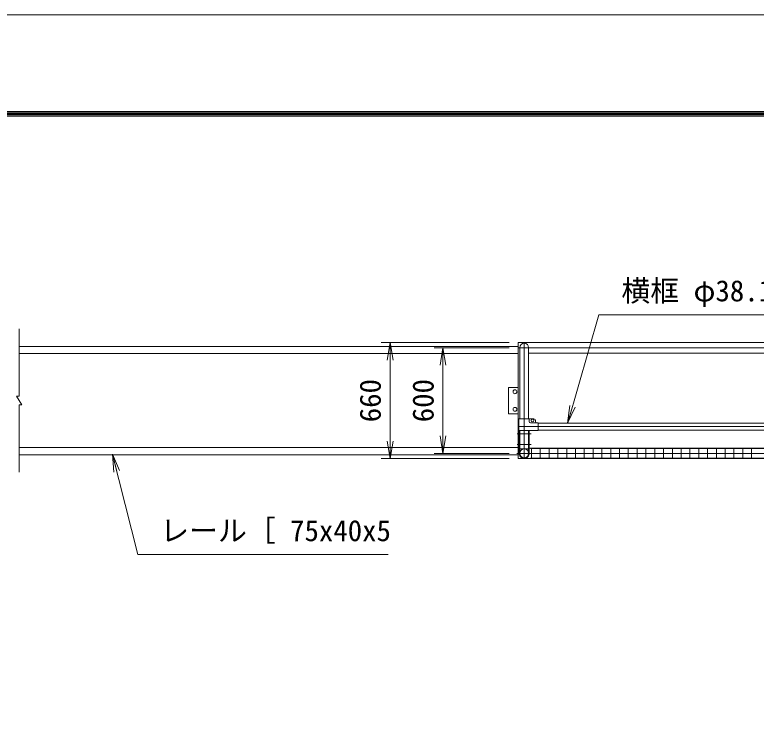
# Model space of a CAD drawing. Units: millimetres, scale not verified. Extents: x -10500 to 10500, y -7425 to 7425.
# Drawn here: x -5587 to -1377, y 3424 to 7425 of the extents above; entities that cross this region are included whole.
import ezdxf
from ezdxf.enums import TextEntityAlignment as Align

# ---------------------------------------------------------------- set-up
doc = ezdxf.new("R2010")
doc.units = ezdxf.units.MM
doc.header["$LTSCALE"] = 50
doc.linetypes.add('USER1', pattern=[50.8, 31.75, -6.35, 6.35, -6.35])
for name, color, linetype, lineweight in [('0-0_D-STR5', 3, 'Continuous', 18), ('0-1_D-BMK', 2, 'USER1', 13), ('0-2_D-STR-DIM', 7, 'Continuous', 9), ('0-3_0', 7, 'Continuous', 18), ('0-4_D-STR3', 3, 'Continuous', 13), ('0-5_D-STR1', 1, 'Continuous', 18), ('0-6_D-STR2', 7, 'Continuous', 9), ('0-9_D-STR-TXT', 7, 'Continuous', 9), ('0-B_D-TTL', 7, 'Continuous', 9)]:
    doc.layers.add(name, color=color, linetype=linetype, lineweight=lineweight)
doc.styles.add('ＭＳ ゴシック', font='')
doc.styles.get('ＭＳ ゴシック').set_extended_font_data('MS Gothic')

# ---------------------------------------------------------------- blocks, each defined once
blk = doc.blocks.new('_Open')
at = {"layer": '0-3_0', "lineweight": 9}
blk.add_line((-50, 8.33), (0, 0), dxfattribs=at)
blk.add_lwpolyline([(-50, -8.33), (0, 0), (-50, 0)], dxfattribs=at)

msp = doc.modelspace()

# ---------------------------------------------------------------- linework, layer by layer
at = {"layer": '0-0_D-STR5'}
for p, q in [((-2729.5, 5541.41), (-5561.61, 5541.41)), ((-2729.5, 5501.41), (-5561.61, 5501.41)), ((-2729.5, 4966.41), (-5561.61, 4966.41)), ((-2729.5, 4926.41), (-5561.61, 4926.41))]:
    msp.add_line(p, q, dxfattribs=at)
at = {"layer": '0-1_D-BMK'}
for p, q in [((-2694.5, 5563.91), (-2694.5, 4903.91)), ((-2729.5, 5533.91), (3270.5, 5533.91)), ((-2729.5, 5085.61), (3270.5, 5085.61)), ((-2734.5, 5043.91), (-2654.5, 5043.91)), ((-2734.5, 4983.91), (-2654.5, 4983.91)), ((-2736.29, 4933.91), (3275.5, 4933.91))]:
    msp.add_line(p, q, dxfattribs=at)
at = {"layer": '0-2_D-STR-DIM'}
for p, q in [((-2779.5, 5563.91), (-3505.72, 5563.91)), ((-2779.5, 5533.91), (-3205.72, 5533.91)), ((-3455.72, 5463.91), (-3455.72, 5003.91)), ((-3155.72, 5433.91), (-3155.72, 5033.91)), ((-2779.5, 4933.91), (-3205.72, 4933.91)), ((-2779.5, 4903.91), (-3505.72, 4903.91))]:
    msp.add_line(p, q, dxfattribs=at)
at = {"layer": '0-4_D-STR3'}
for p, q in [((-2729.5, 5308.91), (-2784.5, 5308.91)), ((-2725.45, 5129.61), (-2639.5, 5129.61)), ((-2725.45, 5063.61), (-2725.45, 5129.61)), ((-2665.95, 5129.61), (-2665.95, 5114.61)), ((-2614.5, 5107.61), (-2658.95, 5107.61)), ((-2629.5, 5119.61), (-2629.5, 5114.61)), ((-2614.5, 5107.61), (-2614.5, 5063.61)), ((-2614.5, 5063.61), (-2725.45, 5063.61)), ((-2724.1, 5063.61), (-2720.9, 5063.61)), ((-2723.1, 4933.91), (-2723.1, 5063.61)), ((-2719.9, 4933.91), (-2719.9, 5063.61)), ((-2666.9, 5063.61), (-2670.1, 5063.61)), ((-2669.1, 4933.91), (-2669.1, 5063.61)), ((-2665.9, 4933.91), (-2665.9, 5063.61))]:
    msp.add_line(p, q, dxfattribs=at)
msp.add_lwpolyline([(-2729.5, 5158.91), (-2784.5, 5158.91), (-2784.5, 5308.91)], dxfattribs=at)
for centre, radius in [((-2747, 5283.91), 10.97), ((-2747, 5183.91), 10.97), ((-2647.5, 5120.61), 8)]:
    msp.add_circle(centre, radius, dxfattribs=at)
for centre, radius, start, end in [((-2658.95, 5114.61), 7, 180, 270), ((-2639.5, 5119.61), 10, 0, 90), ((-2622.5, 5114.61), 7, 180, 270), ((-2694.5, 4933.91), 28.6, 179.9857, 0.0143), ((-2694.5, 4933.91), 25.4, 179.99463, 0.00537)]:
    msp.add_arc(centre, radius, start, end, dxfattribs=at)
at = {"layer": '0-5_D-STR1'}
for p, q in [((3270.5, 5563.91), (-2729.5, 5563.91)), ((-2729.5, 5563.91), (-2729.5, 4903.91)), ((-2719.9, 5533.91), (-2719.9, 5129.61)), ((-2669.1, 5533.91), (-2669.1, 5129.61)), ((-2669.1, 5503.91), (-1242, 5503.91)), ((-2614.5, 5104.66), (-1292, 5104.66)), ((-1292, 5104.66), (-2614.5, 5104.66)), ((-2719.9, 5063.61), (-2719.9, 4959.31)), ((-2669.1, 5063.61), (-2669.1, 4959.31)), ((-2614.5, 5066.56), (-1292, 5066.56)), ((-1292, 5066.56), (-2614.5, 5066.56)), ((-2669.1, 4959.31), (-2719.9, 4959.31)), ((-1242, 4963.91), (-2665.9, 4963.91)), ((3216.5, 4903.91), (-2729.5, 4903.91))]:
    msp.add_line(p, q, dxfattribs=at)
msp.add_circle((-2694.5, 4933.91), 25.4, dxfattribs=at)
msp.add_arc((-2694.5, 5533.91), 25.4, 0, 180, dxfattribs=at)
at = {"layer": '0-6_D-STR2'}
for p, q in [((-5561.61, 5641.41), (-5561.61, 5258.91)), ((-5561.61, 5258.91), (-5576.61, 5258.91)), ((-5576.61, 5258.91), (-5546.61, 5208.91)), ((-5561.61, 5208.91), (-5561.61, 4826.41)), ((-5546.61, 5208.91), (-5561.61, 5208.91)), ((-1248.25, 4961.91), (-2658.25, 4961.91)), ((-1248.25, 4933.91), (-2658.25, 4933.91)), ((-2653.25, 4905.91), (-2653.25, 4961.91)), ((-2603.25, 4905.91), (-2603.25, 4961.91)), ((-2553.25, 4905.91), (-2553.25, 4961.91)), ((-2503.25, 4905.91), (-2503.25, 4961.91)), ((-2453.25, 4905.91), (-2453.25, 4961.91)), ((-2403.25, 4905.91), (-2403.25, 4961.91)), ((-2353.25, 4905.91), (-2353.25, 4961.91)), ((-2303.25, 4905.91), (-2303.25, 4961.91)), ((-2253.25, 4905.91), (-2253.25, 4961.91)), ((-2203.25, 4905.91), (-2203.25, 4961.91)), ((-2153.25, 4905.91), (-2153.25, 4961.91)), ((-2103.25, 4905.91), (-2103.25, 4961.91)), ((-2053.25, 4905.91), (-2053.25, 4961.91)), ((-2003.25, 4905.91), (-2003.25, 4961.91)), ((-1953.25, 4905.91), (-1953.25, 4961.91)), ((-1903.25, 4905.91), (-1903.25, 4961.91)), ((-1853.25, 4905.91), (-1853.25, 4961.91)), ((-1803.25, 4905.91), (-1803.25, 4961.91)), ((-1753.25, 4905.91), (-1753.25, 4961.91)), ((-1703.25, 4905.91), (-1703.25, 4961.91)), ((-1653.25, 4905.91), (-1653.25, 4961.91)), ((-1603.25, 4905.91), (-1603.25, 4961.91)), ((-1553.25, 4905.91), (-1553.25, 4961.91)), ((-1503.25, 4905.91), (-1503.25, 4961.91)), ((-1453.25, 4905.91), (-1453.25, 4961.91)), ((-1403.25, 4905.91), (-1403.25, 4961.91)), ((-1248.25, 4905.91), (-2658.25, 4905.91))]:
    msp.add_line(p, q, dxfattribs=at)
at = {"layer": '0-9_D-STR-TXT'}
for points in [[(-933.2, 5721.16), (-2269.9, 5721.16), (-2447.35, 5106.58)], [(-3466.3, 4358.82), (-4888.42, 4358.82), (-5031.72, 4926.97)]]:
    msp.add_lwpolyline(points, dxfattribs=at)
at = {"layer": '0-B_D-TTL', "color": 2, "lineweight": 18}
msp.add_lwpolyline([(-10500, 7425), (10500, 7425), (10500, -7425), (-10500, -7425)], close=True, dxfattribs=at)
at = {"layer": '0-B_D-TTL'}
for points in [[(-9825, 6875), (9825, 6875), (9825, -6875), (-9825, -6875)], [(-9818.75, 6868.75), (9818.75, 6868.75), (9818.75, -6868.75), (-9818.75, -6868.75)], [(-9812.5, 6862.5), (9812.5, 6862.5), (9812.5, -6862.5), (-9812.5, -6862.5)], [(-9806.25, 6856.25), (9806.25, 6856.25), (9806.25, -6856.25), (-9806.25, -6856.25)], [(-9800, 6850), (9800, 6850), (9800, -6850), (-9800, -6850)]]:
    msp.add_lwpolyline(points, close=True, dxfattribs=at)

# ---------------------------------------------------------------- block references
at = {"layer": '0-2_D-STR-DIM', "xscale": 2, "yscale": 2}
for p, rotation in [((-3455.72, 5563.91), 90), ((-3155.72, 5533.91), 90), ((-3155.72, 4933.91), 270), ((-3455.72, 4903.91), 270)]:
    msp.add_blockref('_Open', p, dxfattribs=dict(at, rotation=rotation))
at = {"layer": '0-9_D-STR-TXT', "xscale": 2, "yscale": 2}
for p, rotation in [((-2447.91, 5104.66), 253.89489), ((-5032.21, 4928.91), 104.15658)]:
    msp.add_blockref('_Open', p, dxfattribs=dict(at, rotation=rotation))

# ---------------------------------------------------------------- texts
at = {"layer": '0-2_D-STR-DIM', "style": 'ＭＳ ゴシック'}
for s, p in [('660', (-3472.59, 5110.79)), ('600', (-3172.59, 5110.79))]:
    msp.add_text(s, height=120.2, rotation=90, dxfattribs=at).set_placement(p, align=Align.BOTTOM_LEFT)
at = {"layer": '0-9_D-STR-TXT', "style": 'ＭＳ ゴシック'}
for s, p in [('横框 φ38.1x1.6', (-2142.6, 5761.19)), ('レール［ 75x40x5', (-4761.11, 4398.85))]:
    msp.add_text(s, height=120.2, dxfattribs=at).set_placement(p, align=Align.BOTTOM_LEFT)

doc.saveas('drawing.dxf')
